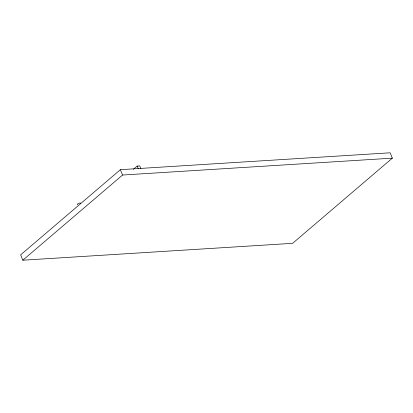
<?xml version="1.0" encoding="UTF-8"?>
<svg xmlns="http://www.w3.org/2000/svg" width="413" height="413" viewBox="0 0 413 413"><rect width="100%" height="100%" fill="white"/><g stroke="black" fill="none" stroke-linecap="round" stroke-linejoin="round"><path stroke-width="0.62" d="M120.374 169.676L20.65 254.847L22.823 260.205L292.626 243.324L392.35 158.153L390.177 152.795L120.374 169.676L122.553 175.035L392.35 158.153M22.823 260.205L122.553 175.035M133.409 169.278L137.178 166.062L139.733 165.902L140.874 168.716M137.178 166.062L138.319 168.876M77.716 204.678A1.719 0.573 -22.1 0 1 77.902 203.79A1.719 0.573 -22.1 0 1 80.07 203.02A1.719 0.573 -22.1 0 1 80.267 203.774"/></g></svg>
